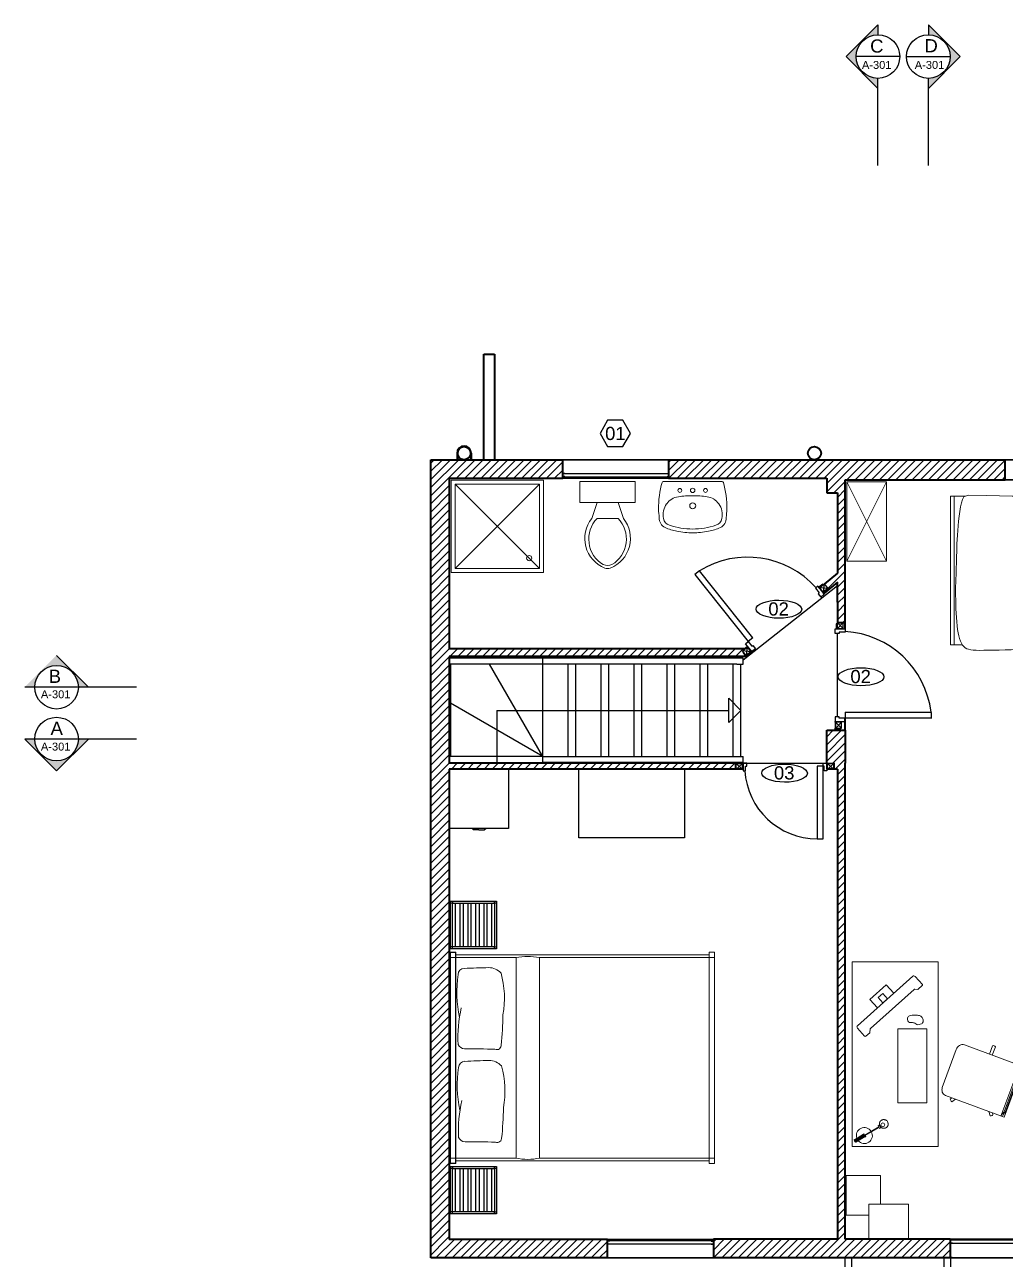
# Model space of a CAD drawing. Header units: metres. Extents: x -2569 to 4336, y -4195 to 694.
# Drawn here: x -813 to -70, y -576 to 359 of the extents above; entities that cross this region are included whole.
import ezdxf
from ezdxf.enums import TextEntityAlignment as Align

# ---------------------------------------------------------------- set-up
doc = ezdxf.new("R2010")
doc.units = ezdxf.units.M
doc.header["$LTSCALE"] = 5
doc.header["$MEASUREMENT"] = 0
doc.linetypes.add('ACAD_ISO02W100', pattern=[15, 12, -3])
doc.layers.get('0').update_dxf_attribs({"color": 253})
for name, color, linetype, lineweight in [('A-DOOR-FULL', 181, 'Continuous', 25), ('A-FLOR-LEVL', 7, 'Continuous', 35), ('A-FLOR-PATT', 253, 'Continuous', 18), ('A-FURN', 253, 'Continuous', 18), ('A-FURN-', 253, 'Continuous', 0), ('A-GLAZ-FULL', 4, 'Continuous', 25), ('A-SECT-PATT', 8, 'Continuous', 18), ('A-WALL-FULL', 7, 'Continuous', 35), ('MURI NON SEZIONATI', 170, 'Continuous', 18)]:
    doc.layers.add(name, color=color, linetype=linetype, lineweight=lineweight)
for name, color, linetype in [('Linee da tratteggiare', 9, 'ACAD_ISO02W100'), ('quote', 82, 'Continuous'), ('SCALE', 214, 'Continuous')]:
    doc.layers.add(name, color=color, linetype=linetype)
doc.styles.add('ARIAL', font='arial.ttf')
doc.styles.get("Standard").update_dxf_attribs({"font": 'arial.ttf'})

# ---------------------------------------------------------------- blocks, each defined once
blk = doc.blocks.new('A$C08E13F05')
at = {"layer": 'A-FURN', "color": 253}
for p, q in [((-49.8, 50.6), (-49.8, 41.5)), ((71.2, 41.5), (71.2, 48.2))]:
    blk.add_line(p, q, dxfattribs=at)
for points in [[(-44.9, 249), (-49.8, 249), (-49.8, 258.7), (71.2, 258.7), (71.2, 249), (63.9, 249)], [(-44.2, 197.3), (-44.8, 245), (-45, 250.1), (-42.8, 254.5), (-38.1, 255.4), (-6.3, 255.5), (41.3, 255.5), (56.7, 257.1), (62.3, 256.3), (63.9, 253.9), (63.9, 249), (63.9, 225.6), (64.7, 202.2)], [(-27.1, 252.8), (-18.6, 252.5), (-11, 252.3), (-4.7, 252.2), (0.5, 252.1), (4.7, 252.1), (8.1, 252.1), (11, 252.2), (13.5, 252.3), (15.7, 252.4), (17.8, 252.5), (19.8, 252.7), (21.5, 252.9), (23.2, 253), (24.8, 253.2), (26.4, 253.3), (27.8, 253.4), (29.3, 253.5), (30.7, 253.6), (32.1, 253.6), (33.4, 253.6), (34.7, 253.6), (35.9, 253.6), (37, 253.6), (38, 253.6), (38.9, 253.6), (39.7, 253.6), (40.4, 253.5), (40.9, 253.3), (41.4, 253), (41.8, 252.6), (42.2, 252.1), (42.4, 251.3), (42.6, 250.3), (42.7, 249.2), (42.7, 247.9), (42.7, 246.5), (42.7, 245), (42.6, 243.4), (42.6, 241.8), (42.5, 240.2), (42.5, 238.6), (42.5, 237), (42.4, 235.5), (42.4, 234), (42.4, 232.4), (42.5, 230.8), (42.5, 229.2), (42.6, 227.6), (42.6, 225.9), (42.7, 224.2), (42.8, 222.5), (42.9, 220.8), (43.1, 219.2), (43.2, 217.6), (43.3, 216.2), (43.4, 214.9), (43.5, 213.7), (43.5, 212.7), (43.6, 211.8), (43.5, 211.1), (43.3, 210.5), (43.1, 210), (42.7, 209.5), (42.1, 209.2), (41.4, 209), (40.5, 208.8), (39.5, 208.6), (38.3, 208.6), (37, 208.5), (35.6, 208.5), (34.1, 208.5), (32.5, 208.5), (30.8, 208.5), (29, 208.5), (27.2, 208.5), (25.3, 208.6), (23.4, 208.6), (21.6, 208.6), (19.7, 208.6), (17.8, 208.7), (16, 208.7), (14.3, 208.7), (12.5, 208.8), (10.8, 208.8), (9.2, 208.9), (7.6, 208.9), (6.1, 208.8), (4.5, 208.8), (3.1, 208.7), (1.6, 208.6), (0.2, 208.4), (-1.1, 208.3), (-2.5, 208.1), (-3.8, 207.9), (-5.2, 207.7), (-6.6, 207.5), (-7.9, 207.3), (-9.3, 207.1), (-10.6, 206.9), (-12, 206.8), (-13.3, 206.6), (-14.5, 206.5), (-15.7, 206.4), (-16.9, 206.3), (-18, 206.3), (-19, 206.3), (-19.9, 206.3), (-20.8, 206.4), (-21.6, 206.5), (-22.3, 206.6), (-23, 206.7), (-23.6, 206.8), (-24.1, 207), (-24.6, 207.1), (-25.1, 207.4), (-25.5, 207.6), (-25.8, 207.9), (-26.1, 208.3), (-26.3, 208.8), (-26.5, 209.4), (-26.6, 210), (-26.7, 210.8), (-26.8, 211.6), (-26.8, 212.5), (-26.8, 213.4), (-26.7, 214.4), (-26.7, 215.4), (-26.6, 216.3), (-26.5, 217.2), (-26.4, 218.1), (-26.3, 219), (-26.1, 219.9), (-26, 220.7), (-25.9, 221.5), (-25.8, 222.4), (-25.8, 223.2), (-25.8, 224), (-25.8, 224.8), (-25.8, 225.5), (-25.8, 226.3), (-25.9, 227), (-25.9, 227.7), (-26, 228.3), (-26.1, 228.9), (-26.1, 229.4), (-26.1, 229.9), (-26.2, 230.4), (-26.2, 230.8), (-26.2, 231.3), (-26.2, 231.7), (-26.3, 232.2), (-26.3, 232.8), (-26.3, 233.3), (-26.4, 234), (-26.4, 234.7), (-26.5, 235.4), (-26.5, 236.2), (-26.6, 237.1), (-26.6, 238), (-26.6, 239.1), (-26.5, 240.2), (-26.5, 241.4), (-26.5, 242.7), (-26.5, 244.3), (-26.5, 246), (-26.6, 248), (-26.8, 250.2), (-27.1, 252.8)], [(-44.7, 234.5), (-49.8, 234.5), (-49.8, 244.2), (-44.8, 244.2)], [(63.9, 244.2), (71.2, 244.2), (71.2, 234.5), (63.9, 234.5)], [(-44.4, 218.3), (-49.8, 218.3), (-49.8, 228), (-44.6, 228)], [(63.9, 228), (71.2, 228), (71.2, 218.3), (64.2, 218.3)], [(64.4, 211.9), (71.2, 211.9), (71.2, 202.2), (-49.8, 202.2), (-49.8, 211.9), (-44.4, 211.9)], [(-49.8, 50.6), (-49.3, 49.3), (-47.2, 48.3), (-44.4, 47.4), (-41.2, 46.6), (-37.5, 46), (-33.6, 45.5), (-29.6, 45), (-25.6, 44.6), (-21.8, 44.3), (-18.1, 44.1), (-14.5, 43.9), (-11, 43.7), (-7.7, 43.6), (-4.4, 43.5), (-1.2, 43.4), (1.9, 43.3), (5, 43.2), (8.1, 43.1), (11.1, 42.9), (14.2, 42.9), (17.3, 42.8), (20.5, 42.7), (23.8, 42.6), (27.2, 42.6), (30.8, 42.6), (34.4, 42.7), (38.1, 42.7), (41.8, 42.8), (45.5, 43), (49, 43.2), (52.4, 43.5), (55.7, 43.8), (58.6, 44.2), (61.4, 44.7), (63.9, 45.2), (66.1, 45.8), (68.1, 46.5), (69.8, 47.3), (71.3, 48.2), (72.5, 49.2), (73.5, 50.4), (74.3, 51.7), (74.8, 53.2), (75.2, 54.9), (75.5, 57), (75.6, 59.4), (75.7, 62.2), (75.6, 65.6), (75.6, 69.3), (75.5, 73.6), (75.4, 78.1), (75.3, 82.9), (75.1, 87.9), (75, 92.9), (74.8, 98), (74.7, 102.9), (74.5, 107.7), (74.4, 112.3), (74.2, 116.8), (74.1, 121.1), (74, 125.2), (73.9, 129.1), (73.8, 132.9), (73.8, 136.5), (73.7, 139.9), (73.6, 143.2), (73.6, 146.3), (73.6, 149.1), (73.5, 151.8), (73.5, 154.3), (73.4, 156.5), (73.3, 158.4), (73.2, 160.1), (73.1, 161.6), (72.9, 162.8), (72.8, 163.9), (72.7, 164.7), (72.7, 165.4), (72.6, 165.9), (72.7, 166.2), (72.7, 166.5), (72.9, 166.7), (73.1, 166.7), (73.3, 166.8), (73.6, 166.7), (73.9, 166.7), (74.3, 166.6), (74.7, 166.6), (75.1, 166.6), (75.5, 166.6), (75.9, 166.7), (76.3, 166.8), (76.7, 166.9), (77, 167.1), (77.3, 167.4), (77.6, 167.7), (77.7, 168), (77.8, 168.5), (77.8, 168.9), (77.8, 169.5), (77.7, 170.2), (77.5, 170.9), (77.3, 171.8), (76.9, 172.8), (76.6, 173.9), (76.1, 175.1), (75.7, 176.3), (75.2, 177.7), (74.7, 179.1), (74.3, 180.5), (73.9, 181.9), (73.5, 183.3), (73.2, 184.7), (72.9, 186.1), (72.7, 187.5), (72.5, 188.8), (72.3, 190), (72.2, 191.3), (72.1, 192.4), (72, 193.6), (71.9, 194.7), (71.8, 195.7), (71.6, 196.7), (71.5, 197.5), (71.3, 198.3), (71, 199.1), (70.6, 199.7), (70.2, 200.2), (69.7, 200.6), (69.2, 200.9), (68.5, 201.1), (67.9, 201.2), (67.2, 201.3), (66.5, 201.3), (65.8, 201.3), (65.1, 201.3), (64.5, 201.2), (63.9, 201.1), (63.3, 201.1), (62.7, 201), (62.2, 201), (61.6, 200.9), (61.1, 200.9), (60.5, 200.9), (59.9, 201), (59.3, 201), (58.7, 201.1), (58, 201.2), (57.3, 201.3), (56.5, 201.4), (55.7, 201.6), (54.9, 201.7), (53.9, 201.8), (53, 201.8), (52, 201.9), (50.9, 202), (49.8, 202), (48.6, 202.1), (47.4, 202.1), (46.2, 202.1), (44.9, 202.1), (43.6, 202.2), (42.3, 202.2), (41.1, 202.2), (39.9, 202.1), (38.7, 202.1), (37.6, 202.1), (36.6, 202), (35.7, 202), (35, 201.9), (34.3, 201.9), (33.6, 201.8), (33.1, 201.8), (32.5, 201.8), (32, 201.8), (31.5, 201.8), (31, 201.9), (30.4, 202), (29.9, 202.1), (29.3, 202.3), (28.8, 202.4), (28.2, 202.6), (27.7, 202.7), (27.2, 202.9), (26.6, 203), (26.1, 203), (25.6, 203.1), (25.1, 203.1), (24.6, 203.1), (24, 203.1), (23.3, 203.1), (22.6, 203.1), (21.9, 203.1), (21.1, 203), (20.2, 203), (19.4, 202.9), (18.6, 202.9), (17.7, 202.8), (17, 202.8), (16.3, 202.7), (15.6, 202.7), (15, 202.6), (14.5, 202.5), (13.9, 202.5), (13.4, 202.4), (12.8, 202.4), (12.1, 202.3), (11.3, 202.3), (10.5, 202.3), (9.5, 202.2), (8.4, 202.2), (7.2, 202.2), (5.9, 202.2), (4.5, 202.3), (3, 202.3), (1.5, 202.3), (-0.2, 202.4), (-2, 202.5), (-3.7, 202.5), (-5.5, 202.6), (-7.3, 202.7), (-9.1, 202.8), (-10.8, 202.8), (-12.5, 202.9), (-14, 202.9), (-15.5, 203), (-16.9, 203), (-18.2, 203), (-19.4, 203), (-20.5, 203), (-21.6, 202.9), (-22.6, 202.9), (-23.6, 202.8), (-24.5, 202.8), (-25.3, 202.7), (-26.1, 202.6), (-26.8, 202.4), (-27.5, 202.3), (-28.1, 202.1), (-28.7, 201.9), (-29.3, 201.7), (-29.8, 201.5), (-30.4, 201.2), (-31, 200.9), (-31.6, 200.7), (-32.3, 200.4), (-33.1, 200.1), (-34, 199.8), (-35.1, 199.5), (-36.2, 199.2), (-37.5, 198.9), (-38.8, 198.6), (-40.1, 198.3), (-41.4, 198), (-42.7, 197.7), (-43.8, 197.4), (-44.9, 197.1), (-45.9, 196.8), (-46.8, 196.6), (-47.6, 196.3), (-48.3, 196.1), (-49, 195.9), (-49.7, 195.7), (-50.3, 195.6), (-50.9, 195.5), (-51.5, 195.4), (-52.1, 195.4), (-52.7, 195.3), (-53.2, 195.3), (-53.7, 195.3), (-54.1, 195.4), (-54.5, 195.4), (-54.9, 195.4), (-55.2, 195.4), (-55.4, 195.4), (-55.6, 195.4), (-55.9, 195.4), (-56.1, 195.4), (-56.3, 195.3), (-56.5, 195.3), (-56.8, 195.2), (-57, 195.2), (-57.3, 195), (-57.6, 194.9), (-57.8, 194.8), (-58.1, 194.6), (-58.3, 194.4), (-58.4, 194.1), (-58.6, 193.8), (-58.7, 193.4), (-58.7, 193), (-58.8, 192.6), (-58.8, 192.1), (-58.8, 191.5), (-58.9, 190.9), (-58.9, 190.2), (-59, 189.4), (-59.1, 188.6), (-59.2, 187.7), (-59.3, 186.8), (-59.5, 185.8), (-59.6, 184.8), (-59.7, 183.8), (-59.9, 182.8), (-60, 181.8), (-60.1, 180.8), (-60.1, 179.7), (-60.2, 178.7), (-60.3, 177.7), (-60.3, 176.8), (-60.4, 175.9), (-60.4, 175.1), (-60.4, 174.3), (-60.4, 173.5), (-60.4, 172.8), (-60.4, 172.1), (-60.4, 171.5), (-60.3, 170.9), (-60.3, 170.2), (-60.3, 169.6), (-60.3, 169), (-60.3, 168.3), (-60.3, 167.7), (-60.2, 167.1), (-60.2, 166.4), (-60.2, 165.8), (-60.2, 165.3), (-60.1, 164.8), (-60.1, 164.3), (-60, 163.9), (-59.9, 163.5), (-59.8, 163.1), (-59.7, 162.8), (-59.5, 162.4), (-59.3, 162.1), (-59.1, 161.9), (-58.9, 161.6), (-58.6, 161.3), (-58.3, 161), (-58, 160.8), (-57.6, 160.6), (-57.2, 160.4), (-56.8, 160.3), (-56.3, 160.2), (-55.9, 160.2), (-55.4, 160.2), (-54.9, 160.2), (-54.4, 160.3), (-53.8, 160.4), (-53.3, 160.5), (-52.7, 160.7), (-52.1, 160.8), (-51.6, 160.9), (-51, 161.1), (-50.3, 161.2), (-49.7, 161.4), (-49, 161.5), (-48.3, 161.7), (-47.6, 161.9), (-46.8, 162.1), (-45.9, 162.3), (-45, 162.6), (-44.1, 162.8), (-43.1, 163), (-42.2, 163.3), (-41.2, 163.6), (-40.2, 163.8), (-39.2, 164), (-38.2, 164.2), (-37.2, 164.4), (-36.2, 164.5), (-35.2, 164.6), (-34.2, 164.7), (-33.3, 164.8), (-32.4, 164.9), (-31.5, 164.9), (-30.6, 165), (-29.7, 165), (-28.9, 165), (-28, 165), (-27.1, 165), (-26.3, 165), (-25.4, 165), (-24.5, 165), (-23.6, 165), (-22.6, 165), (-21.6, 165.1), (-20.4, 165.3), (-19.2, 165.5), (-17.9, 165.8), (-16.4, 166.2), (-14.8, 166.8)], [(-14.8, 166.8), (-8.2, 167.6), (-2.5, 168.2), (2.4, 168.7), (6.6, 168.9), (10.2, 169), (13.3, 169.1), (16.2, 169), (18.8, 168.9), (21.4, 168.7), (23.9, 168.6), (26.3, 168.4), (28.6, 168.3), (30.9, 168.1), (33, 167.9), (35.1, 167.8), (37.1, 167.6), (39, 167.5), (40.9, 167.3), (42.7, 167.2), (44.5, 167.1), (46.4, 167.1), (48.3, 167.1), (50.3, 167.1), (52.5, 167.2), (54.8, 167.3), (57.3, 167.4), (59.8, 167.5), (62.5, 167.6), (65.2, 167.5), (68, 167.4), (70.7, 167.2), (73.5, 166.7)], [(-53.3, 160.5), (-52.2, 155.4), (-49.8, 135.2), (-49.8, 113.8), (-49.8, 88.7), (-50.4, 68.1), (-50.6, 52.8), (-49.8, 50.6)]]:
    blk.add_lwpolyline(points, dxfattribs=at)
blk.add_lwpolyline([(-49.8, 41.5), (71.2, 41.5), (71.2, 38.3), (-49.8, 38.3)], close=True, dxfattribs=at)
blk = doc.blocks.new('IKEA-Grankulla_Futon_Single_Bed-top')
at = {"layer": 'A-FURN', "color": 253}
blk.add_blockref('A$C08E13F05', (1, -151.2), dxfattribs=at)
blk = doc.blocks.new('A$C596A3198')
at = {"layer": 'A-FURN', "color": 253}
for p, q in [((-22.7, 53.3), (-22.8, 38.3)), ((-21.9, 52.4), (-22.1, 38.5)), ((-22, 54), (-22, 53.6)), ((-22, 53), (-22, 52.4)), ((-19.8, 38.5), (-19.4, 52.4)), ((-22, 13.7), (-22, 12.2)), ((-20.8, 12.6), (-20.9, 13.7))]:
    blk.add_line(p, q, dxfattribs=at)
for points in [[(-22, 54), (-19.3, 53.9), (-19.3, 53.4)], [(-19.3, 52.9), (-19.3, 52.4), (-22, 52.4)], [(-21.8, 15.4), (-21.1, 53.1), (-20.5, 53.1), (-21.1, 15.4)], [(-21.3, 53.1), (-20.2, 53.1), (-20.2, 53.4), (-20.5, 53.8), (-21.1, 53.8), (-21.3, 53.4), (-21.3, 53.1)], [(-21.3, 53.4), (-20.2, 53.4)], [(-18.7, 53.2), (-18.9, 38.5)], [(-22.8, 39.2), (-23.1, 39.2)], [(-23.1, 39.2), (-23.1, 37.6), (-21.3, 37.6)], [(-21.3, 39.2), (-22.1, 39.2)], [(-20.7, 37.6), (-18.8, 37.6), (-18.8, 39.2), (-18.9, 39.2)], [(-19.7, 39.2), (-20.7, 39.2)], [(-22, 13.4), (-22, 13.4), (-22.3, 13.3), (-22.6, 13.2), (-22.9, 13.2), (-23.2, 13.1), (-23.5, 13), (-23.7, 12.8), (-24, 12.7), (-24.3, 12.6), (-24.5, 12.4), (-24.7, 12.2), (-25, 12), (-25.2, 11.8), (-25.4, 11.6), (-25.6, 11.4), (-25.8, 11.2), (-26, 10.9), (-26.1, 10.7), (-26.3, 10.4), (-26.4, 10.2), (-26.6, 9.9), (-26.7, 9.7), (-26.8, 9.4), (-26.9, 9.1), (-27, 8.8), (-27, 8.6), (-27.1, 8.3), (-27.1, 8), (-27.2, 7.7), (-27.2, 7.4), (-27.2, 7.1), (-27.1, 6.8), (-27.1, 6.5), (-27.1, 6.2), (-27, 5.9), (-26.9, 5.6), (-26.8, 5.3), (-26.7, 5), (-26.6, 4.8), (-26.5, 4.5), (-26.4, 4.2), (-26.2, 4), (-26, 3.8), (-25.9, 3.5), (-25.7, 3.3), (-25.4, 3.1), (-25.2, 2.9), (-24.9, 2.7), (-24.6, 2.5), (-24.3, 2.3), (-24, 2.1), (-23.6, 1.9), (-23.2, 1.7), (-22.7, 1.6), (-22.1, 1.5), (-21.5, 1.4), (-20.7, 1.3), (-19.9, 1.4)], [(-22, 12.2), (-22, 12.7), (-21.8, 13.1), (-21.4, 13.4), (-20.9, 13.1), (-20.8, 12.6), (-20.9, 12.2)], [(-19.9, 1.4), (-19.1, 1.6), (-18.4, 2), (-17.9, 2.3), (-17.4, 2.6), (-17, 2.9), (-16.7, 3.3), (-16.5, 3.6), (-16.2, 3.9), (-16, 4.2), (-15.9, 4.4), (-15.7, 4.7), (-15.6, 5), (-15.4, 5.3), (-15.3, 5.6), (-15.3, 5.9), (-15.2, 6.2), (-15.1, 6.5), (-15.1, 6.8), (-15.1, 7.1), (-15.1, 7.4), (-15.1, 7.7), (-15.1, 8), (-15.2, 8.3), (-15.2, 8.6), (-15.3, 8.9), (-15.4, 9.2), (-15.5, 9.5), (-15.6, 9.8), (-15.7, 10), (-15.8, 10.3), (-15.9, 10.5), (-16.1, 10.8), (-16.3, 11), (-16.4, 11.2), (-16.6, 11.5), (-16.8, 11.7), (-17, 11.9), (-17.3, 12.1), (-17.5, 12.2), (-17.7, 12.4), (-18, 12.6), (-18.2, 12.7), (-18.5, 12.8), (-18.8, 13), (-19, 13.1), (-19.3, 13.2), (-19.6, 13.2), (-19.9, 13.3), (-20.2, 13.4), (-20.5, 13.4), (-20.8, 13.4), (-20.9, 13.4)]]:
    blk.add_lwpolyline(points, dxfattribs=at)
blk.add_lwpolyline([(-23.4, 15.4), (-19.3, 15.4), (-19.3, 13.7), (-23.4, 13.7)], close=True, dxfattribs=at)
for centre, radius in [((-22.3, 53.3), 0.414), ((-19, 53.2), 0.348), ((-21.5, 9.1), 2.61), ((-21.5, 12.2), 0.537)]:
    blk.add_circle(centre, radius, dxfattribs=at)
for start, end in [(99.1768, 267.0784), (90.7707, 95.0025), (270.5687, 78.3557), (82.1934, 87.6387)]:
    blk.add_arc((-21, 38.5), 11, start, end, dxfattribs=at)
blk = doc.blocks.new('A$C7EA53CC2')
at = {"layer": 'A-FURN'}
for p, q in [((-114.5, 54.1), (-83.4, 53.6)), ((-83.3, 63.9), (-114.3, 64.4))]:
    blk.add_line(p, q, dxfattribs=at)
blk.add_lwpolyline([(-84, -37.6), (-82.5, 175.7), (102.4, 174.7), (101.2, -38.7, -0.231255), (93.9, -53.4, -0.140847), (79.9, -58.9), (-59.9, -58.4, -0.165877), (-76.4, -52.7, -0.224933), (-84, -37.6, -0.224933)], format="xyb", dxfattribs=at)
for points in [[(-65.8, 170), (85.5, 169)], [(85.6, 172.8), (-65.7, 173.8)], [(-34.1, 177.8), (-34.1, 177.8), (-33, 175.4)], [(-22.5, 175.4), (-25.1, 181)], [(102.4, 163.2), (-82.6, 164.9)], [(114.1, 128.9), (102.1, 119.6)], [(102.2, 132.8), (108.1, 136.5)], [(107.1, -19.5), (107.1, -19.5), (101.3, -15.7)], [(101.4, -2.2), (113.9, -11.1)]]:
    blk.add_lwpolyline(points, dxfattribs=at)
for centre, radius, start, end in [((-88.7, 215), 50.5, 276.8303, 296.9938), ((-85, 216.9), 47.2, 272.9497, 294.0654), ((-24.8, 166.2), 14.8, 91.1954, 128.6184), ((102.1, 204.1), 35.4, 242.1906, 270.4971), ((110.2, 213.7), 51.1, 241.1485, 261.225), ((103.7, 127), 10.5, 10.7335, 65.5905), ((-106.5, 59.1), 9.44, 145.8855, 212.1145), ((103.6, -9.7), 10.4, 289.4092, 352.2561)]:
    blk.add_arc(centre, radius, start, end, dxfattribs=at)

msp = doc.modelspace()

# ---------------------------------------------------------------- hatches: boundary and pattern name
at = {"layer": 'A-FLOR-PATT'}
for points in [[(-403.43, 19.04), (-403.43, 19.29), (-405.09, 19.29), (-405.09, 16.66), (-403.43, 16.66), (-403.43, 16.91), (-404.84, 16.91), (-404.84, 19.04)], [(-405.09, 19.29), (-405.09, 16.66), (-403.43, 16.66), (-403.43, 16.91), (-404.84, 16.91), (-404.84, 19.04), (-403.43, 19.04), (-403.43, 19.29)], [(-405.09, 19.29), (-405.09, 16.66), (-403.43, 16.66), (-403.43, 16.91), (-404.84, 16.91), (-404.84, 19.04), (-403.43, 19.04), (-403.43, 19.29)], [(-405.09, 19.29), (-405.09, 16.66), (-403.43, 16.66), (-403.43, 16.91), (-404.84, 16.91), (-404.84, 19.04), (-403.43, 19.04), (-403.43, 19.29)], [(-325.04, 19.29), (-325.04, 16.66), (-326.71, 16.66), (-326.71, 16.91), (-325.29, 16.91), (-325.29, 19.04), (-326.71, 19.04), (-326.71, 19.29)], [(-325.04, 19.29), (-325.04, 16.66), (-326.71, 16.66), (-326.71, 16.91), (-325.29, 16.91), (-325.29, 19.04), (-326.71, 19.04), (-326.71, 19.29)], [(-325.04, 19.29), (-325.04, 16.66), (-326.71, 16.66), (-326.71, 16.91), (-325.29, 16.91), (-325.29, 19.04), (-326.71, 19.04), (-326.71, 19.29)], [(-326.7, 19.04), (-326.7, 19.29), (-325.04, 19.29), (-325.04, 16.66), (-326.7, 16.66), (-326.7, 16.91), (-325.29, 16.91), (-325.29, 19.04)], [(-369.37, -564.71), (-369.37, -564.96), (-371.04, -564.96), (-371.04, -562.34), (-369.37, -562.34), (-369.37, -562.59), (-370.79, -562.59), (-370.79, -564.71)], [(-292.55, -564.71), (-292.55, -564.96), (-290.88, -564.96), (-290.88, -562.34), (-292.55, -562.34), (-292.55, -562.59), (-291.13, -562.59), (-291.13, -564.71)], [(-111.4, -561.74), (-111.4, -564.36), (-109.73, -564.36), (-109.73, -564.11), (-111.15, -564.11), (-111.15, -561.99), (-109.73, -561.99), (-109.73, -561.74)], [(-109.73, -561.99), (-109.73, -561.74), (-111.4, -561.74), (-111.4, -564.36), (-109.73, -564.36), (-109.73, -564.11), (-111.15, -564.11), (-111.15, -561.99)], [(-111.4, -561.74), (-111.4, -564.36), (-109.73, -564.36), (-109.73, -564.11), (-111.15, -564.11), (-111.15, -561.99), (-109.73, -561.99), (-109.73, -561.74)], [(-109.73, -561.99), (-109.73, -561.74), (-111.4, -561.74), (-111.4, -564.36), (-109.73, -564.36), (-109.73, -564.11), (-111.15, -564.11), (-111.15, -561.99)]]:
    msp.add_hatch(color=256, dxfattribs=at).paths.add_polyline_path(points)
at = {"layer": 'A-SECT-PATT'}
h = msp.add_hatch(dxfattribs=at)
h.set_pattern_fill('ANSI31', color=256, scale=35)
h.paths.add_polyline_path([(-491.04, -204.84), (-505.04, -204.84), (-505.04, -561.34), (-491.04, -561.33), (-491.04, -500.34), (-491.04, -460.34), (-491.04, -420.34), (-491.04, -380.34), (-491.04, -340.34), (-491.04, -300.34), (-491.04, -260.34), (-491.04, -220.34)])
h.paths.add_polyline_path([(-491.04, -145.34), (-491.04, -119.44), (-266.39, -119.44), (-266.32, -119.38), (-268.68, -116.41), (-268.17, -116), (-268.79, -115.22), (-265.26, -112.42), (-264.64, -113.2), (-264.1, -112.77), (-264.89, -111.76), (-266.82, -113.33), (-491.04, -113.33), (-491.04, 15.66), (-405.09, 15.66), (-405.09, 29.66), (-505.04, 29.66), (-505.04, -204.84), (-273.64, -204.84), (-273.64, -204.14), (-274.29, -204.14), (-274.29, -200.34), (-491.04, -200.34)])
h = msp.add_hatch(dxfattribs=at)
h.set_pattern_fill('ANSI31', color=256, scale=35)
h.paths.add_polyline_path([(-69.74, 29.66), (-213.67, 29.66, -0.068477), (-215.04, 29.66), (-325.04, 29.66), (-325.04, 15.66), (-205.04, 15.66), (-205.04, 15.66), (-191.04, 15.66), (-191.04, 14.46), (-69.74, 14.46)])
h = msp.add_hatch(dxfattribs=at)
h.set_pattern_fill('ANSI31', color=256, scale=35)
h.paths.add_polyline_path([(-191.04, 14.46), (-69.74, 14.46), (-69.74, 29.66), (-213.67, 29.66, -0.068477), (-215.04, 29.66), (-325.04, 29.66), (-325.04, 15.66), (-205.04, 15.66), (-205.04, 4.66), (-196.92, 4.66), (-196.8, -56.45), (-206.84, -64.6), (-203.51, -68.7), (-196.79, -63.24), (-196.71, -93.85), (-192.6, -93.85), (-191.79, -93.85), (-191.03, -93.85)])
h = msp.add_hatch(dxfattribs=at)
h.set_pattern_fill('ANSI31', color=256, scale=35)
h.paths.add_polyline_path([(-196.88, -561.06), (-290.88, -561.14), (-290.88, -575.34), (-191.04, -575.34), (-111.4, -575.34), (-111.4, -560.97), (-191.04, -561.05), (-191.04, -200.34), (-191.04, -175.34), (-205.04, -175.34), (-205.04, -200.39), (-204.97, -200.39), (-204.37, -200.39), (-204.18, -200.54), (-203.07, -200.54), (-199.97, -200.54), (-199.77, -200.39), (-199.17, -200.39), (-199.17, -204.14), (-199.83, -204.14), (-199.83, -204.84), (-196.88, -204.84)])
h.paths.add_polyline_path([(-201.78, -152.75), (-164.44, -152.75), (-164.44, -111.54), (-201.78, -111.54)], flags=9)
h.paths.add_polyline_path([(-256.5, -108.59), (-219.16, -108.59), (-219.16, -67.37), (-256.5, -67.37)], flags=9)
h.paths.add_polyline_path([(-256.98, -226.94), (-219.64, -226.94), (-219.64, -185.72), (-256.98, -185.72)], flags=25)
h = msp.add_hatch(dxfattribs=at)
h.set_pattern_fill('ANSI31', color=256, scale=35)
h.paths.add_polyline_path([(-371.05, -561.22), (-505.04, -561.34), (-505.04, -575.34), (-371.04, -575.34)])
at = {"layer": 'quote'}
h = msp.add_hatch(dxfattribs=at)
h.set_pattern_fill('ANGLE', color=256, scale=0.0275)
h.set_pattern_definition([(360, (-281.09513, 121.45935), (7e-11, 0.1920875), [0.1397, -0.0523875]), (90, (-281.09513, 121.45935), (-0.1920875, 7e-11), [0.1397, -0.0523875])])
h.paths.add_polyline_path([(-166.24, 311.06), (-166.24, 318.66, -0.414214), (-182.77, 335.19, -0.414214), (-166.24, 351.73), (-166.24, 359.33), (-190.38, 335.19)])
h = msp.add_hatch(dxfattribs=at)
h.set_pattern_fill('ANGLE', color=256, scale=0.0275)
h.set_pattern_definition([(360, (-194.61828, 73.18647), (7e-11, 0.1920875), [0.1397, -0.0523875]), (90, (-194.61828, 73.18647), (-0.1920875, 7e-11), [0.1397, -0.0523875])])
h.paths.add_polyline_path([(-128.04, 311.06), (-128.04, 318.66, 0.414214), (-111.5, 335.19, 0.414214), (-128.04, 351.73), (-128.04, 359.33), (-103.9, 335.19)])
h = msp.add_hatch(dxfattribs=at)
h.set_pattern_fill('ANGLE', color=256, scale=0.0275)
h.set_pattern_definition([(360, (-803.19235, -263.29672), (7e-11, 0.1920875), [0.1397, -0.0523875]), (90, (-803.19235, -263.29672), (-0.1920875, 7e-11), [0.1397, -0.0523875])])
h.paths.add_polyline_path([(-805.1, -142.79), (-812.72, -142.79), (-788.58, -118.65), (-764.44, -142.79), (-772.06, -142.79, 1)])
h = msp.add_hatch(dxfattribs=at)
h.set_pattern_fill('ANGLE', color=256, scale=0.0275)
h.set_pattern_definition([(360, (-803.19235, -399.10255), (7e-11, 0.1920875), [0.1397, -0.0523875]), (90, (-803.19235, -399.10255), (-0.1920875, 7e-11), [0.1397, -0.0523875])])
h.paths.add_polyline_path([(-805.1, -182.05), (-812.72, -182.05), (-788.58, -206.18), (-764.44, -182.05), (-772.06, -182.05, -1)])

# ---------------------------------------------------------------- linework, layer by layer
for p, q in [((-473.79, -249.84), (-472.54, -250.84)), ((-468.54, -250.84), (-472.54, -250.84)), ((-468.54, -250.84), (-464.54, -250.84)), ((-464.54, -250.84), (-463.29, -249.84)), ((-490.14, -340.94), (-490.14, -304.94)), ((-490.14, -304.94), (-455.14, -304.94)), ((-488.64, -306.44), (-490.14, -306.44)), ((-488.64, -304.94), (-488.64, -306.44)), ((-488.64, -306.44), (-456.64, -306.44)), ((-488.64, -339.44), (-488.64, -306.44)), ((-456.64, -306.44), (-456.64, -304.94)), ((-455.14, -306.44), (-456.64, -306.44)), ((-456.64, -306.44), (-456.64, -339.44)), ((-455.14, -304.94), (-455.14, -340.94)), ((-488.64, -339.44), (-490.14, -339.44)), ((-455.14, -340.94), (-490.14, -340.94)), ((-490.02, -343.65), (-486.02, -343.65)), ((-490, -503.67), (-490, -343.67)), ((-488.64, -340.94), (-488.64, -339.44)), ((-456.64, -339.44), (-488.64, -339.44)), ((-486, -503.67), (-486, -343.67)), ((-456.64, -340.94), (-456.64, -339.44)), ((-456.64, -339.44), (-455.14, -339.44)), ((-486, -503.67), (-490, -503.67)), ((-486, -503.67), (-490, -503.67)), ((-490.14, -541.9), (-490.14, -505.9)), ((-490.14, -505.9), (-455.14, -505.9)), ((-488.64, -507.4), (-490.14, -507.4)), ((-488.64, -505.9), (-488.64, -507.4)), ((-488.64, -507.4), (-456.64, -507.4)), ((-488.64, -540.4), (-488.64, -507.4)), ((-456.64, -507.4), (-456.64, -505.9)), ((-455.14, -507.4), (-456.64, -507.4)), ((-456.64, -507.4), (-456.64, -540.4)), ((-455.14, -505.9), (-455.14, -541.9)), ((-488.64, -540.4), (-490.14, -540.4)), ((-455.14, -541.9), (-490.14, -541.9)), ((-488.64, -541.9), (-488.64, -540.4)), ((-456.64, -540.4), (-488.64, -540.4)), ((-456.64, -541.9), (-456.64, -540.4)), ((-456.64, -540.4), (-455.14, -540.4))]:
    msp.add_line(p, q)
for points in [[(-491.04, -204.84), (-446.04, -204.84), (-446.04, -249.84), (-491.04, -249.84), (-491.04, -204.84)], [(-392.78, -204.92), (-312.78, -204.92), (-312.78, -256.92), (-392.78, -256.92), (-392.78, -204.92)]]:
    msp.add_lwpolyline(points)
at = {"layer": 'A-DOOR-FULL'}
for p, q in [((-301.41, -54.52), (-304.93, -57.32)), ((-260.99, -105.42), (-301.41, -54.52)), ((-304.93, -57.32), (-264.51, -108.22)), ((-211.08, -66.82), (-208.1, -64.45)), ((-210.42, -67.33), (-206.89, -64.53)), ((-208.1, -64.45), (-207.73, -64.92)), ((-206.89, -64.53), (-207.68, -70.77)), ((-206.89, -64.53), (-204.09, -68.06)), ((-211.65, -66.25), (-213.61, -67.8)), ((-213.61, -67.8), (-210.81, -71.33)), ((-208.85, -69.77), (-211.65, -66.25)), ((-210.81, -71.33), (-211.59, -71.95)), ((-211.59, -71.95), (-209.6, -74.46)), ((-210.7, -67.29), (-211.08, -66.82)), ((-210.43, -67.32), (-210.7, -67.29)), ((-210.56, -67.63), (-207.23, -71.72)), ((-209.74, -68.18), (-210.43, -67.32)), ((-204.09, -68.06), (-210.42, -67.33)), ((-207.62, -70.86), (-210.42, -67.33)), ((-207.69, -70.77), (-209.74, -68.18)), ((-209.6, -74.46), (-206.86, -72.28)), ((-208.85, -69.77), (-208.85, -69.77)), ((-206.86, -72.28), (-208.85, -69.77)), ((-207.72, -71.05), (-207.69, -70.77)), ((-207.35, -71.52), (-207.72, -71.05)), ((-204.09, -68.06), (-207.62, -70.86)), ((-204.37, -69.15), (-207.35, -71.52)), ((-204.74, -68.68), (-204.37, -69.15)), ((-198.69, -102.15), (-198.69, -98.65)), ((-198.69, -98.65), (-195.49, -98.65)), ((-195.49, -102.15), (-198.69, -102.15)), ((-197.19, -94.75), (-197.79, -94.75)), ((-197.79, -94.75), (-197.79, -98.55)), ((-197.79, -98.55), (-197.19, -98.55)), ((-197.19, -98.55), (-196.99, -98.35)), ((-197.1, -93.85), (-192.6, -98.35)), ((-192.6, -93.85), (-197.1, -93.85)), ((-197.1, -93.85), (-197.1, -98.35)), ((-197.1, -98.35), (-192.6, -98.35)), ((-192.6, -93.85), (-196.99, -98.35)), ((-196.99, -98.35), (-193.69, -98.35)), ((-195.49, -98.65), (-195.49, -98.65)), ((-195.49, -98.65), (-190.99, -98.65)), ((-190.99, -101.15), (-195.49, -101.15)), ((-195.49, -101.15), (-195.49, -102.15)), ((-193.69, -98.35), (-192.58, -98.35)), ((-192.6, -93.85), (-192.6, -93.85)), ((-192.6, -98.35), (-192.6, -93.85)), ((-191.79, -98.65), (-191.03, -98.65)), ((-190.99, -98.65), (-190.99, -101.15)), ((-264.89, -111.76), (-266.82, -113.33)), ((-266.47, -109.78), (-264.51, -108.22)), ((-263.67, -113.3), (-266.47, -109.78)), ((-260.99, -105.42), (-264.51, -108.22)), ((-264.51, -108.22), (-261.72, -111.75)), ((-261.72, -111.75), (-260.93, -111.13)), ((-260.93, -111.13), (-258.94, -113.63)), ((-268.79, -115.22), (-265.26, -112.42)), ((-262.46, -115.95), (-268.79, -115.22)), ((-265.99, -118.74), (-268.79, -115.22)), ((-268.21, -116.03), (-268.68, -116.41)), ((-268.68, -116.41), (-266.32, -119.38)), ((-266.32, -119.38), (-265.85, -119.01)), ((-266.28, -119.44), (-261.69, -115.8)), ((-265.26, -112.42), (-266.05, -118.66)), ((-262.46, -115.95), (-265.99, -118.74)), ((-265.85, -119.01), (-265.82, -118.73)), ((-265.82, -118.73), (-263.39, -116.8)), ((-265.26, -112.42), (-262.46, -115.95)), ((-264.14, -112.8), (-264.61, -113.17)), ((-261.78, -115.78), (-264.14, -112.8)), ((-263.67, -113.3), (-263.67, -113.3)), ((-261.68, -115.81), (-263.67, -113.3)), ((-263.39, -116.8), (-262.52, -116.11)), ((-262.52, -116.11), (-262.24, -116.15)), ((-262.24, -116.15), (-261.78, -115.78)), ((-258.94, -113.63), (-261.68, -115.81)), ((-195.49, -165.15), (-198.69, -165.15)), ((-198.69, -165.15), (-198.69, -168.65)), ((-195.49, -166.15), (-195.49, -165.15)), ((-190.99, -166.15), (-195.49, -166.15)), ((-190.99, -161.65), (-190.99, -166.15)), ((-190.99, -161.65), (-125.99, -161.65)), ((-125.99, -166.15), (-190.99, -166.15)), ((-190.99, -168.65), (-190.99, -166.15)), ((-125.99, -161.95), (-125.99, -166.45)), ((-198.69, -168.65), (-195.49, -168.65)), ((-198.6, -169.3), (-198.6, -168.7)), ((-198.6, -168.7), (-194.8, -168.7)), ((-198.41, -169.49), (-198.6, -169.3)), ((-198.6, -173.9), (-198.41, -173.7)), ((-198.6, -174.5), (-198.6, -173.9)), ((-194.8, -174.5), (-198.6, -174.5)), ((-198.41, -170.6), (-198.41, -169.49)), ((-198.41, -173.7), (-198.41, -170.6)), ((-198.31, -169.34), (-193.81, -173.84)), ((-193.81, -169.34), (-198.31, -169.34)), ((-198.31, -169.34), (-198.31, -173.84)), ((-198.31, -173.84), (-193.81, -173.84)), ((-193.81, -169.34), (-198.2, -173.84)), ((-198.04, -175.34), (-198.04, -174.5)), ((-195.49, -168.65), (-195.49, -168.65)), ((-195.49, -168.65), (-190.99, -168.65)), ((-194.8, -168.7), (-194.8, -169.3)), ((-194.8, -173.9), (-194.8, -174.5)), ((-193.81, -173.84), (-193.81, -169.34)), ((-273.69, -200.39), (-274.29, -200.39)), ((-274.29, -200.39), (-274.29, -204.14)), ((-274.29, -204.14), (-273.69, -204.14)), ((-273.49, -200.54), (-273.69, -200.39)), ((-273.64, -200.63), (-269.14, -204.84)), ((-273.64, -204.84), (-273.64, -200.63)), ((-273.64, -200.63), (-269.14, -200.63)), ((-273.64, -204.84), (-269.14, -200.74)), ((-269.14, -204.84), (-273.64, -204.84)), ((-272.39, -200.54), (-273.49, -200.54)), ((-269.28, -200.54), (-272.39, -200.54)), ((-269.09, -200.39), (-269.28, -200.54)), ((-269.14, -200.63), (-269.14, -204.84)), ((-268.49, -200.39), (-269.09, -200.39)), ((-269.09, -204.14), (-268.49, -204.14)), ((-268.49, -204.14), (-268.49, -200.39)), ((-268.44, -200.34), (-268.44, -204.84)), ((-265.54, -200.34), (-268.44, -200.34)), ((-268.44, -200.34), (-268.44, -203.54)), ((-268.44, -203.54), (-268.44, -203.54)), ((-268.44, -203.54), (-268.44, -206.04)), ((-266.47, -202.71), (-265.54, -202.71)), ((-266.47, -206.04), (-266.47, -202.71)), ((-265.54, -202.71), (-265.54, -200.34)), ((-207.77, -202.71), (-212.27, -202.71)), ((-212.27, -202.71), (-212.27, -257.62)), ((-207.77, -202.71), (-207.77, -200.39)), ((-207.77, -200.39), (-204.97, -200.39)), ((-207.77, -257.62), (-207.77, -202.71)), ((-206.97, -202.71), (-207.77, -202.71)), ((-206.97, -206.04), (-206.97, -202.71)), ((-205.04, -204.84), (-205.04, -200.34)), ((-205.04, -200.34), (-205.04, -200.34)), ((-205.04, -200.34), (-205.04, -200.34)), ((-204.97, -200.39), (-204.97, -202.95)), ((-204.37, -200.39), (-204.97, -200.39)), ((-204.97, -200.39), (-204.97, -204.14)), ((-204.97, -202.95), (-204.97, -202.95)), ((-204.97, -202.95), (-204.97, -206.04)), ((-204.97, -204.14), (-204.37, -204.14)), ((-204.18, -200.54), (-204.37, -200.39)), ((-204.33, -200.63), (-199.83, -204.84)), ((-204.33, -204.84), (-204.33, -200.63)), ((-204.33, -200.63), (-199.83, -200.63)), ((-204.33, -204.84), (-199.83, -200.74)), ((-199.83, -204.84), (-204.33, -204.84)), ((-203.07, -200.54), (-204.18, -200.54)), ((-199.97, -200.54), (-203.07, -200.54)), ((-199.77, -200.39), (-199.97, -200.54)), ((-199.83, -200.63), (-199.83, -204.84)), ((-199.17, -200.39), (-199.77, -200.39)), ((-199.77, -204.14), (-199.17, -204.14)), ((-199.17, -204.14), (-199.17, -200.39)), ((-268.44, -206.04), (-266.47, -206.04)), ((-204.97, -206.04), (-206.97, -206.04)), ((-212.27, -257.62), (-207.77, -257.62))]:
    msp.add_line(p, q, dxfattribs=at)
for centre, radius, start, end in [((-265.01, -113.87), 69.63, 41.83887, 121.51625), ((-195.1, -170.05), 69.63, 6.93278, 86.61016), ((-212.27, -202.71), 54.91, 183.47727, 270)]:
    msp.add_arc(centre, radius, start, end, dxfattribs=at)
at = {"layer": 'A-FLOR-LEVL'}
for p, q in [((-266.28, -119.44), (-491.04, -119.44)), ((-490.04, -154.93), (-490.04, -125.34)), ((-490.04, -195.34), (-490.04, -154.93)), ((-191.04, -575.34), (-290.88, -575.33)), ((-110.04, -575.34), (-191.04, -575.34)), ((-111.04, -575.34), (-190.04, -575.34)), ((-111.04, -575.34), (-190.04, -575.34))]:
    msp.add_line(p, q, dxfattribs=at)
at = {"layer": 'A-FURN'}
for p, q in [((-159.77, -47.17), (-189.77, 12.83)), ((-189.77, -47.17), (-159.77, 12.83)), ((-486, -345.67), (-294, -345.67)), ((-294, -343.67), (-290, -343.67)), ((-294, -343.67), (-294, -503.67)), ((-290, -343.67), (-290, -503.67)), ((-490.05, -495.32), (-490.05, -355.32)), ((-490, -347.67), (-440.46, -347.67)), ((-440.46, -347.67), (-440.46, -499.67)), ((-422.7, -347.67), (-290, -347.67)), ((-422.7, -347.67), (-422.7, -499.67)), ((-440.15, -499.67), (-490, -499.67)), ((-294, -501.67), (-486, -501.67)), ((-290, -499.67), (-422.96, -499.67)), ((-290, -503.67), (-294, -503.67))]:
    msp.add_line(p, q, dxfattribs=at)
msp.add_lwpolyline([(-159.77, 12.83), (-159.77, -47.17), (-189.77, -47.17), (-189.77, 12.83), (-159.77, 12.83)], dxfattribs=at)
for points in [[(-461.11, -355.29, -0.210529), (-451.82, -359.38, -0.115898), (-450.35, -390.96, -4.681982)], [(-440.46, -347.67, -0.0937), (-422.7, -347.67, 1)], [(-460.76, -425.69, -0.210529), (-451.47, -429.78, -0.115898), (-450, -461.36, -4.681982)], [(-440.48, -499.59, 0.116978), (-422.63, -499.59, -1)]]:
    msp.add_lwpolyline(points, format="xyb", dxfattribs=at)
for centre, radius, start, end in [((-452.29, -908.78), 553.55, 90.91256, 92.83406), ((-394.65, -374), 90.66, 171.47023, 192.10326), ((-479.66, -360.55), 4.65, 90, 180), ((-383.82, -408.21), 100.63, 167.05638, 183.04883), ((-709.31, -387.56), 258.98, 354.11391, 359.24794), ((-479.01, -411.14), 5.82, 204.59819, 265.73909), ((-471.29, -749.62), 332.78, 87.43333, 91.40375), ((-455.04, -414.12), 3.34, 246.10841, 9.65758), ((-479.31, -430.95), 4.65, 90, 180), ((-451.94, -979.18), 553.55, 90.91256, 92.83406), ((-394.3, -444.39), 90.66, 171.47023, 192.10326), ((-383.47, -478.61), 100.63, 167.05638, 183.04883), ((-708.96, -457.96), 258.98, 354.11391, 359.24794), ((-478.67, -481.54), 5.82, 204.59819, 265.73909), ((-454.69, -484.52), 3.34, 246.10841, 9.65758), ((-470.95, -820.02), 332.78, 87.43333, 91.40375)]:
    msp.add_arc(centre, radius, start, end, dxfattribs=at)
at = {"layer": 'A-FURN-'}
for p, q in [((-422.54, 11.16), (-486.54, -52.84)), ((-422.54, -52.84), (-486.54, 11.16)), ((-328.84, 13.18), (-284.3, 13.18)), ((-379.08, -2.82), (-383.08, -14.82)), ((-363.08, -2.82), (-359.08, -14.82)), ((-363.08, -14.82), (-379.08, -14.82)), ((-132.55, -368.08), (-137.98, -361.99)), ((-138.79, -371.81), (-171.96, -401.51)), ((-136.05, -371.78), (-138.36, -371.66)), ((-135.63, -371.63), (-132.6, -368.92)), ((-181.79, -401.22), (-176.35, -407.3)), ((-172.29, -404.23), (-172.15, -401.92)), ((-151.17, -401.66), (-151.17, -457.82)), ((-129.2, -401.66), (-151.17, -401.66)), ((-129.2, -457.82), (-129.2, -401.66)), ((-175.51, -407.35), (-172.49, -404.63)), ((-151.17, -457.82), (-129.2, -457.82))]:
    msp.add_line(p, q, dxfattribs=at)
for points in [[(-419.54, 14.16), (-489.54, 14.16), (-489.54, -55.84), (-419.54, -55.84)], [(-422.54, 11.16), (-486.54, 11.16), (-486.54, -52.84), (-422.54, -52.84)], [(-350.08, -2.82), (-350.08, 13.18), (-392.08, 13.18), (-392.08, -2.82)], [(-162.59, -374.87), (-166.05, -377.97), (-162.39, -382.06), (-158.93, -378.96)]]:
    msp.add_lwpolyline(points, close=True, dxfattribs=at)
for points in [[(-120.67, -490.93), (-120.67, -350.93), (-185.67, -350.93), (-185.67, -490.93), (-120.67, -490.93)], [(-139.81, -361.84), (-181.73, -399.38)], [(-154.16, -374.69), (-159.9, -368.28), (-172.25, -379.34), (-166.51, -385.75)], [(-190.22, -512.86), (-164.22, -512.86), (-164.22, -534.46)], [(-173.02, -542.86), (-190.22, -542.86), (-190.22, -512.86)], [(-143.02, -534.46), (-143.02, -560.46), (-173.02, -560.46), (-173.02, -534.46), (-143.02, -534.46)]]:
    msp.add_lwpolyline(points, dxfattribs=at)
for centre, radius in [((-316.29, 6.38), 1.46), ((-306.57, 6.38), 1.7), ((-296.85, 6.38), 1.46), ((-306.57, -5.28), 2.24), ((-430.45, -44.92), 2)]:
    msp.add_circle(centre, radius, dxfattribs=at)
for centre, radius, start, end in [((-258.47, -7.3), 74.01, 164.51026, 180.42516), ((-328.89, 12.25), 0.927, 86.84803, 167.03694), ((-284.25, 12.25), 0.927, 12.96306, 93.15197), ((-354.67, -7.3), 74.01, 359.57484, 15.48974), ((-314.71, -14.02), 15.83, 100.00425, 119.26992), ((-306.16, -79.27), 81.64, 90.28762, 97.95764), ((-306.98, -79.27), 81.64, 82.04236, 89.71238), ((-299.71, -19.4), 21.36, 65.00067, 79.11068), ((-244.81, -3.16), 87.79, 183.06121, 187.26694), ((-315.12, -11.97), 13.88, 143.69033, 192.31872), ((-315.4, -11.73), 13.51, 121.46652, 143.80193), ((-297.74, -11.73), 13.51, 36.19807, 58.53348), ((-298.02, -11.97), 13.88, 347.68128, 36.30967), ((-368.33, -3.16), 87.79, 352.73306, 356.93879), ((-364.04, -29.98), 24.34, 141.46911, 247.97143), ((-362.68, -30.45), 22.66, 136.36773, 238.94682), ((-378.12, -29.98), 24.34, 292.02843, 38.53071), ((-379.48, -30.45), 22.66, 301.05301, 43.63209), ((-323.79, -14.64), 8.12, 177.36974, 242.47734), ((-322.75, -14.18), 5.97, 187.22335, 256.69721), ((-290.39, -14.18), 5.97, 283.30279, 352.77665), ((-289.35, -14.64), 8.12, 297.52266, 2.63026), ((-310.29, 19.24), 44.56, 247.22543, 259.36007), ((-306.9, 29.93), 52.82, 250.95751, 270.35176), ((-307.49, 27.91), 53.61, 258.12736, 270.98557), ((-306.25, 29.93), 52.82, 269.64824, 289.04249), ((-305.65, 27.91), 53.61, 269.01443, 281.87264), ((-302.85, 19.24), 44.56, 280.63993, 292.77457), ((-371.08, -42.57), 8, 245.73182, 294.26817), ((-371.08, -44.82), 8, 254.86053, 285.13947), ((-138.97, -362.86), 1.32, 41.26372, 133.73086), ((-138.39, -372.25), 0.593, 87.06118, 131.84179), ((-138.39, -372.25), 0.593, 87.06118, 131.84179), ((-136.02, -371.19), 0.593, 267.06118, 311.84179), ((-132.99, -368.47), 0.593, 311.84179, 41.68307), ((-180.82, -400.33), 1.32, 129.95272, 222.41986), ((-171.56, -401.95), 0.593, 131.84179, 176.62239), ((-175.91, -406.9), 0.593, 221.84179, 311.84179), ((-172.88, -404.19), 0.593, 311.84179, 356.62239)]:
    msp.add_arc(centre, radius, start, end, dxfattribs=at)
msp.add_spline([(-143.62, -395.65), (-142.33, -396.8), (-140.58, -396.94), (-138.24, -397.45), (-136.88, -398.29), (-133.28, -397.85), (-132.37, -397.08), (-132.13, -394.18), (-133.36, -392.4), (-135.41, -391.48), (-138.32, -391.24), (-140.38, -391.42), (-142.19, -391.8), (-143.79, -393.46), (-143.62, -395.65)], degree=3, dxfattribs=at)
at = {"layer": 'A-GLAZ-FULL'}
for p, q in [((-405.09, 19.29), (-325.04, 19.29)), ((-403.43, 19.29), (-405.09, 19.29)), ((-404.84, 16.91), (-404.84, 19.04)), ((-403.43, 19.04), (-403.43, 19.29)), ((-325.29, 19.04), (-325.29, 16.91)), ((-325.04, 19.29), (-325.04, 16.66)), ((-405.09, 16.66), (-325.9, 16.66)), ((-403.43, 16.91), (-404.84, 16.91)), ((-403.43, 16.66), (-403.43, 16.91)), ((-325.9, 16.91), (-325.29, 16.91)), ((-290.88, -562.34), (-371.04, -562.34)), ((-371.04, -564.96), (-371.04, -562.34)), ((-290.88, -564.96), (-371.04, -564.96)), ((-370.79, -564.71), (-370.79, -562.59)), ((-369.38, -562.59), (-370.79, -562.59)), ((-370.79, -564.71), (-369.37, -564.71)), ((-369.38, -562.34), (-369.38, -562.59)), ((-369.37, -564.71), (-369.37, -564.96)), ((-292.55, -562.34), (-292.55, -562.59)), ((-292.55, -562.59), (-291.13, -562.59)), ((-292.55, -564.71), (-292.55, -564.96)), ((-292.55, -564.96), (-290.88, -564.96)), ((-291.13, -562.59), (-291.13, -564.71)), ((-27.41, -561.79), (-111.41, -561.74)), ((-27.41, -564.42), (-111.41, -564.36)), ((-109.73, -561.74), (-111.4, -561.74)), ((-109.73, -561.74), (-111.4, -561.74)), ((-111.15, -564.11), (-111.15, -561.99)), ((-111.15, -564.11), (-111.15, -561.99)), ((-109.73, -564.11), (-111.15, -564.11)), ((-109.73, -564.11), (-111.15, -564.11)), ((-109.73, -561.99), (-109.73, -561.74)), ((-109.73, -561.99), (-109.73, -561.74)), ((-109.73, -564.36), (-109.73, -564.11)), ((-109.73, -564.36), (-109.73, -564.11))]:
    msp.add_line(p, q, dxfattribs=at)
at = {"layer": 'A-WALL-FULL'}
for p, q in [((-464.79, 29.66), (-464.79, 109.66)), ((-464.79, 109.66), (-456.79, 109.66)), ((-456.79, 109.66), (-456.79, 29.66)), ((-505.04, 29.66), (-405.09, 29.66)), ((-505.04, -575.34), (-505.04, 29.66)), ((-485.1, 34.66), (-485.1, 29.66)), ((-485.1, 34.66), (-485.1, 29.66)), ((-484.8, 34.66), (-484.8, 29.66)), ((-484.8, 29.66), (-484.8, 34.66)), ((-484.8, 34.66), (-484.8, 29.66)), ((-474.8, 34.66), (-474.8, 29.66)), ((-474.8, 34.66), (-474.8, 29.66)), ((-474.8, 34.66), (-474.8, 29.66)), ((-474.5, 34.66), (-474.5, 29.66)), ((-474.5, 34.66), (-474.5, 29.66)), ((-405.09, 15.66), (-405.09, 29.66)), ((-325.04, 29.66), (-325.04, 15.66)), ((-325.04, 29.66), (-69.74, 29.66)), ((-69.74, 14.46), (-69.74, 29.66)), ((-69.74, 14.46), (-69.74, 29.66)), ((-491.04, 15.66), (-405.09, 15.66)), ((-491.04, 15.66), (-491.04, -113.33)), ((-325.04, 15.66), (-205.04, 15.66)), ((-205.04, 15.66), (-205.04, 4.66)), ((-191.03, -98.65), (-191.04, 14.46)), ((-191.04, 14.46), (-69.74, 14.46)), ((-205.04, 4.66), (-196.92, 4.66)), ((-196.92, 4.66), (-196.8, -56.45)), ((-196.79, -63.24), (-207.28, -71.76)), ((-196.8, -56.45), (-206.91, -64.66)), ((-196.71, -93.85), (-196.79, -63.24)), ((-196.71, -93.85), (-191.03, -93.85)), ((-491.04, -113.33), (-266.82, -113.33)), ((-491.04, -119.44), (-491.04, -145.34)), ((-491.04, -145.34), (-491.04, -200.34)), ((-191.04, -175.35), (-191.04, -166.15)), ((-205.04, -200.34), (-205.04, -175.34)), ((-205.04, -175.34), (-191.04, -175.34)), ((-205.04, -200.34), (-205.04, -175.34)), ((-205.04, -175.34), (-191.04, -175.34)), ((-191.04, -175.34), (-191.04, -200.34)), ((-191.04, -175.34), (-191.04, -200.34)), ((-268.44, -200.34), (-491.04, -200.34)), ((-491.04, -204.84), (-491.04, -220.34)), ((-268.44, -204.84), (-491.04, -204.84)), ((-196.88, -204.84), (-205.04, -204.84)), ((-196.88, -204.84), (-196.88, -561.06)), ((-191.04, -561.05), (-191.04, -200.34)), ((-491.04, -220.34), (-491.04, -260.34)), ((-491.04, -260.34), (-491.04, -300.34)), ((-491.04, -300.34), (-491.04, -340.34)), ((-491.04, -340.34), (-491.04, -380.34)), ((-491.04, -380.34), (-491.04, -420.34)), ((-491.04, -420.34), (-491.04, -460.34)), ((-491.04, -460.34), (-491.04, -500.34)), ((-491.04, -500.34), (-491.04, -561.34)), ((-371.05, -561.22), (-491.04, -561.34)), ((-371.04, -575.34), (-371.05, -561.22)), ((-196.88, -561.06), (-290.88, -561.15)), ((-290.88, -561.15), (-290.88, -575.34)), ((-111.4, -560.97), (-191.04, -561.05)), ((-111.4, -560.97), (-111.4, -575.34)), ((-371.04, -575.34), (-505.04, -575.34)), ((-111.4, -575.34), (-290.88, -575.34))]:
    msp.add_line(p, q, dxfattribs=at)
for centre in [(-479.8, 34.66), (-479.8, 34.66), (-214.35, 34.61)]:
    msp.add_circle(centre, 5, dxfattribs=at)
for radius in [5.3, 5.3, 5]:
    msp.add_arc((-479.8, 34.66), radius, 0, 180, dxfattribs=at)
at = {"layer": 'Linee da tratteggiare'}
for p, q in [((-486.22, -339.44), (-486.22, -306.44)), ((-482.72, -339.44), (-482.72, -306.44)), ((-480.32, -339.44), (-480.32, -306.44)), ((-476.82, -339.44), (-476.82, -306.44)), ((-474.42, -339.44), (-474.42, -306.44)), ((-470.92, -339.44), (-470.92, -306.44)), ((-468.42, -306.44), (-468.42, -339.44)), ((-464.92, -306.44), (-464.92, -339.44)), ((-462.52, -306.44), (-462.52, -339.44)), ((-459.02, -306.44), (-459.02, -339.44)), ((-486.22, -540.4), (-486.22, -507.4)), ((-482.72, -540.4), (-482.72, -507.4)), ((-480.32, -540.4), (-480.32, -507.4)), ((-476.82, -540.4), (-476.82, -507.4)), ((-474.42, -540.4), (-474.42, -507.4)), ((-470.92, -540.4), (-470.92, -507.4)), ((-468.42, -507.4), (-468.42, -540.4)), ((-464.92, -507.4), (-464.92, -540.4)), ((-462.52, -507.4), (-462.52, -540.4)), ((-459.02, -507.4), (-459.02, -540.4))]:
    msp.add_line(p, q, dxfattribs=at)
at = {"layer": 'MURI NON SEZIONATI', "lineweight": 30}
for p, q in [((-405.09, 29.66), (-325.04, 29.66)), ((-69.74, 29.66), (16.03, 29.66)), ((-325.04, 15.66), (-405.09, 15.66)), ((16.03, 14.46), (-69.74, 14.46)), ((-371.05, -561.22), (-290.88, -561.22)), ((-25.73, -560.89), (-111.4, -560.97)), ((-290.88, -575.33), (-371.04, -575.34)), ((-111.4, -575.34), (-25.7, -575.34))]:
    msp.add_line(p, q, dxfattribs=at)
at = {"layer": 'quote'}
for p, q in [((-190.38, 335.19), (-166.24, 359.33)), ((-166.24, 359.33), (-166.24, 351.71)), ((-103.9, 335.19), (-128.04, 359.33)), ((-128.04, 359.33), (-128.04, 351.71)), ((-166.24, 311.06), (-190.38, 335.19)), ((-149.74, 335.19), (-182.76, 335.19)), ((-144.54, 335.19), (-111.52, 335.19)), ((-128.04, 311.06), (-103.9, 335.19)), ((-166.24, 252.66), (-166.24, 318.66)), ((-128.04, 252.66), (-128.04, 318.66)), ((-788.58, -118.65), (-764.44, -142.79)), ((-728.04, -142.79), (-812.72, -142.79)), ((-279.32, -169.63), (-279.32, -151.05)), ((-270.04, -160.34), (-279.32, -151.05)), ((-455.04, -160.34), (-279.32, -160.34)), ((-455.04, -160.34), (-455.04, -200.34)), ((-270.04, -160.34), (-279.32, -169.63)), ((-728.04, -182.05), (-812.72, -182.05)), ((-812.72, -182.05), (-788.58, -206.18)), ((-788.58, -206.18), (-764.44, -182.05))]:
    msp.add_line(p, q, dxfattribs=at)
msp.add_lwpolyline([(-353.69, 49.6), (-359.46, 59.6), (-371.01, 59.6), (-376.78, 49.6), (-371.01, 39.6), (-359.46, 39.6)], close=True, dxfattribs=at)
for centre, radius in [((-166.24, 335.19), 16.53), ((-128.04, 335.19), 16.53), ((-788.58, -142.79), 16.52), ((-788.58, -182.05), 16.52)]:
    msp.add_circle(centre, radius, dxfattribs=at)
for centre in [(-241.25, -83.64), (-179.07, -134.86), (-236.99, -207.9)]:
    msp.add_ellipse(centre, major_axis=(-17.32, 0.04), ratio=0.395468, dxfattribs=at)
at = {"layer": 'SCALE'}
for p, q in [((-268.44, -122.05), (-196.78, -65.65)), ((-197.09, -102.15), (-197.09, -165.15)), ((-268.44, -120.84), (-491.04, -120.84)), ((-420.04, -125.34), (-420.04, -120.84)), ((-268.44, -125.34), (-268.44, -120.84)), ((-460.45, -125.34), (-490.04, -125.34)), ((-490.04, -154.93), (-490.04, -125.34)), ((-420.04, -125.34), (-460.45, -125.34)), ((-420.04, -195.34), (-460.45, -125.34)), ((-273.05, -125.34), (-420.04, -125.34)), ((-420.04, -199.84), (-420.04, -125.34)), ((-401.04, -195.34), (-401.04, -125.34)), ((-395.04, -195.34), (-395.04, -125.34)), ((-376.04, -195.34), (-376.04, -125.34)), ((-370.04, -195.34), (-370.04, -125.34)), ((-351.04, -195.34), (-351.04, -125.34)), ((-345.04, -195.34), (-345.04, -125.34)), ((-326.04, -195.34), (-326.04, -125.34)), ((-320.04, -195.34), (-320.04, -125.34)), ((-301.04, -195.34), (-301.04, -125.34)), ((-295.04, -195.34), (-295.04, -125.34)), ((-276.04, -195.34), (-276.04, -125.34)), ((-273.05, -125.34), (-268.44, -125.34)), ((-270.04, -195.34), (-270.04, -125.34)), ((-490.04, -195.34), (-490.04, -154.93)), ((-420.04, -195.34), (-490.04, -154.93)), ((-420.04, -195.34), (-490.04, -195.34)), ((-420.04, -195.34), (-268.44, -195.34)), ((-268.44, -199.84), (-268.44, -195.34)), ((-268.44, -199.84), (-420.04, -199.84)), ((-268.44, -200.34), (-205.04, -200.34)), ((-191.04, -925.34), (-191.04, -575.34)), ((-110.04, -575.34), (-190.04, -575.34)), ((-186.04, -925.34), (-186.04, -575.34)), ((-116.04, -925.34), (-116.04, -575.34)), ((-111.04, -925.34), (-111.04, -575.34))]:
    msp.add_line(p, q, dxfattribs=at)

# ---------------------------------------------------------------- block references
at = {"layer": 'A-FURN-'}
for name, p, xscale, yscale, zscale, rotation in [('IKEA-Grankulla_Futon_Single_Bed-top', (-6.26, -43.48), 0.9308867148786932, 0.9308867148786932, 0.9308867148786932, 270), ('A$C7EA53CC2', (-99.24, -434.12), 0.221040465487035, 0.221040465487035, 0.221040465487035, 249.9853408153797)]:
    msp.add_blockref(name, p, dxfattribs=dict(at, xscale=xscale, yscale=yscale, zscale=zscale, rotation=rotation))
at = {"layer": 'A-FURN-', "color": 7, "xscale": 0.5506219411123255, "yscale": 0.5506219411123255, "zscale": 0.5506219411123255, "rotation": 121.1530055323574}
msp.add_blockref('A$C596A3198', (-164.35, -461.72), dxfattribs=at)

# ---------------------------------------------------------------- texts
at = {"layer": 'quote', "rotation": 360}
for s, width, insert, char_height, attachment_point in [('C', 316.7405, (-162.04, 338.04), 10, 9), ('D', 316.7405, (-130.94, 338.38), 10, 7), ('A-301', 732.5526, (-155.97, 325.76), 6, 9), ('A-301', 732.5526, (-138.31, 325.76), 6, 7), ('B', 187.4593, (-785.21, -129.49), 10, 3), ('A-301', 295.553, (-778.06, -145.13), 6, 3), ('A', 187.4593, (-783.79, -178.91), 10, 9), ('A-301', 295.553, (-778.06, -190.86), 6, 9)]:
    msp.add_mtext_dynamic_manual_height_columns(s, width=width, gutter_width=12.5, heights=[0], dxfattribs=dict(at, insert=insert, char_height=char_height, attachment_point=attachment_point))
at = {"layer": 'quote', "style": 'ARIAL'}
for tag, p in [('01', (-365.17, 49.55)), ('02', (-241.51, -83.45)), ('02', (-179.33, -134.67)), ('03', (-237.25, -207.7))]:
    msp.add_attdef(tag, text='', height=10, dxfattribs=at).set_placement(p, align=Align.MIDDLE_CENTER)

doc.saveas('drawing.dxf')
